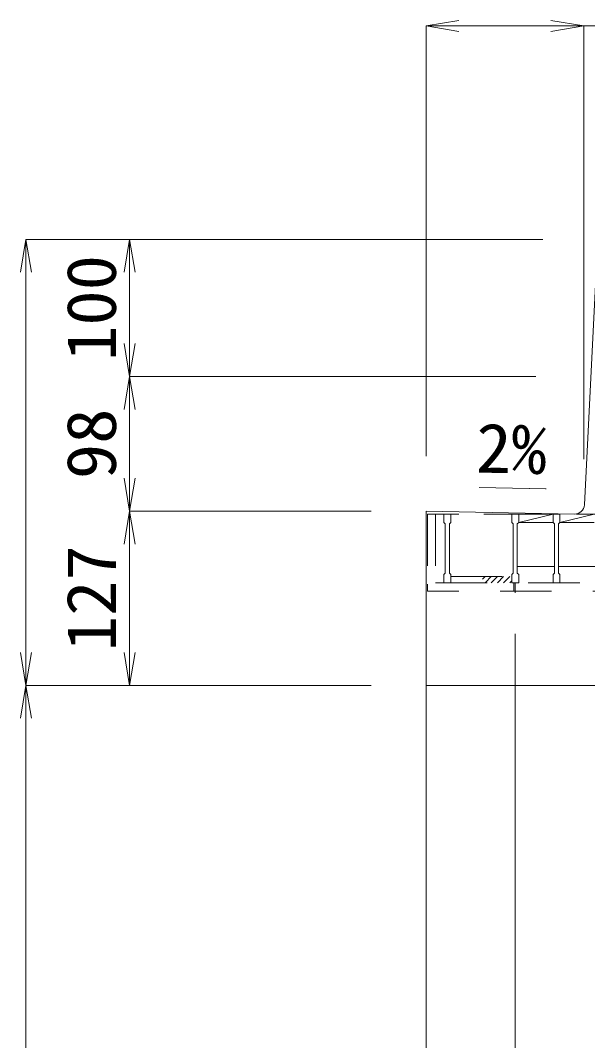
# Model space of a CAD drawing. Units: millimetres at full size. Extents: x -734 to 58102, y 49499 to 87169.
# Drawn here: x 13488 to 13901, y 77316 to 78060 of the extents above; entities that cross this region are included whole.
import ezdxf
from ezdxf.enums import TextEntityAlignment as Align

# ---------------------------------------------------------------- set-up
doc = ezdxf.new("R2010")
doc.units = ezdxf.units.MM
doc.header["$LTSCALE"] = 50
doc.linetypes.add('USER1', pattern=[1.35, 0.75, -0.6])
for name, color, linetype, lineweight in [('寸法線', 7, 'Continuous', 13), ('引出線', 4, 'Continuous', 13), ('本体', 2, 'Continuous', 20), ('ｸﾞﾚｰﾁﾝｸﾞ', 7, 'USER1', 9)]:
    doc.layers.add(name, color=color, linetype=linetype, lineweight=lineweight)
doc.styles.add('ＭＳ 明朝', font='')
doc.styles.get('ＭＳ 明朝').set_extended_font_data('MS Mincho')

# ---------------------------------------------------------------- blocks, each defined once
blk = doc.blocks.new('open_arrow')
at = {"color": 0, "linetype": 'Continuous', "lineweight": -2}
blk.add_lwpolyline([(7.5, 1.25), (0, 0), (7.5, -1.25)], dxfattribs=at)

msp = doc.modelspace()

# ---------------------------------------------------------------- hatches: boundary and pattern name
at = {"layer": 'ｸﾞﾚｰﾁﾝｸﾞ'}
h = msp.add_hatch(dxfattribs=at)
h.set_pattern_fill('USER', color=256, style=0, pattern_type=2)
h.set_pattern_definition([(45, (13285.11, 77332.99), (-2.24506, 2.24506), [37.5, -30])])
h.paths.add_polyline_path([(13846.13, 77649.97), (13828.13, 77649.97), (13801.63, 77649.97), (13801.63, 77654.47), (13813.13, 77654.47), (13828.13, 77654.47), (13846.13, 77654.47)])

# ---------------------------------------------------------------- linework, layer by layer
at = {"layer": '寸法線'}
for p, q in [((13898.61, 78055.83), (13783.63, 78055.83)), ((13783.63, 77742.27), (13783.63, 78055.83)), ((13850.61, 78055.83), (13956.63, 78055.83)), ((13898.61, 77739.97), (13898.61, 78055.83)), ((13898.61, 77739.97), (13898.61, 78055.83)), ((13492.27, 77575.27), (13492.27, 77900.27)), ((13868.63, 77900.27), (13492.27, 77900.27)), ((13567.81, 77800.27), (13567.81, 77900.27)), ((13868.63, 77900.27), (13567.81, 77900.27)), ((13567.81, 77702.27), (13567.81, 77800.27)), ((13863.63, 77800.27), (13567.81, 77800.27)), ((13863.63, 77800.27), (13567.81, 77800.27)), ((13567.81, 77702.27), (13567.81, 77575.27)), ((13743.63, 77702.27), (13567.81, 77702.27)), ((13743.63, 77702.27), (13567.81, 77702.27)), ((13492.27, 77575.27), (13492.27, 77075.27)), ((13743.63, 77575.27), (13492.27, 77575.27)), ((13743.63, 77575.27), (13492.27, 77575.27)), ((13743.63, 77575.27), (13567.81, 77575.27))]:
    msp.add_line(p, q, dxfattribs=at)
at = {"layer": '引出線'}
msp.add_lwpolyline([(13871, 77718.46), (13822.26, 77719.44), (13871.01, 77718.46)], dxfattribs=at)
at = {"layer": '本体'}
for p, q in [((13898.95, 77706.76), (13907.22, 77872.16)), ((13783.63, 77702.27), (13783.63, 77575.27)), ((13783.63, 77702.27), (13891.82, 77700.11)), ((13783.63, 77575.27), (13783.63, 76825.27)), ((14213.63, 77575.27), (13783.63, 77575.27)), ((13848.63, 77145.8), (13848.63, 77575.27))]:
    msp.add_line(p, q, dxfattribs=at)
at = {"layer": '本体', "linetype": 'USER1', "lineweight": 9}
msp.add_line((13848.63, 77575.27), (13848.63, 77650.27), dxfattribs=at)
at = {"layer": '本体'}
msp.add_arc((13891.96, 77707.11), 7, 268.85424, 357.13742, dxfattribs=at)
at = {"layer": 'ｸﾞﾚｰﾁﾝｸﾞ'}
for p, q in [((14212.63, 77699.97), (13784.63, 77699.97)), ((13784.63, 77699.97), (13784.63, 77643.97)), ((13790.63, 77699.97), (13790.63, 77649.97)), ((14200.63, 77699.97), (13796.63, 77699.97)), ((13796.63, 77699.97), (13801.63, 77699.97)), ((13796.63, 77699.97), (13796.63, 77693.97)), ((13796.63, 77699.97), (13801.63, 77699.97)), ((13796.63, 77699.97), (13796.63, 77693.97)), ((13796.63, 77699.97), (13801.63, 77699.97)), ((13796.63, 77699.97), (13796.63, 77693.97)), ((13801.63, 77699.97), (13801.63, 77693.97)), ((13801.63, 77699.97), (13801.63, 77693.97)), ((13801.63, 77699.97), (13801.63, 77693.97)), ((13846.13, 77699.97), (13851.13, 77699.97)), ((13846.13, 77699.97), (13846.13, 77693.97)), ((13846.13, 77699.97), (13851.13, 77699.97)), ((13846.13, 77699.97), (13846.13, 77693.97)), ((13846.13, 77699.97), (13851.13, 77699.97)), ((13846.13, 77699.97), (13846.13, 77693.97)), ((13851.13, 77693.97), (13876.13, 77699.97)), ((13851.13, 77699.97), (13851.13, 77693.97)), ((13851.13, 77699.97), (13851.13, 77693.97)), ((13851.13, 77699.97), (13851.13, 77693.97)), ((13876.13, 77699.97), (13881.13, 77699.97)), ((13876.13, 77699.97), (13876.13, 77693.97)), ((13876.13, 77699.97), (13881.13, 77699.97)), ((13876.13, 77699.97), (13876.13, 77693.97)), ((13876.13, 77699.97), (13881.13, 77699.97)), ((13876.13, 77699.97), (13876.13, 77693.97)), ((13881.13, 77693.97), (13906.13, 77699.97)), ((13881.13, 77699.97), (13881.13, 77693.97)), ((13881.13, 77699.97), (13881.13, 77693.97)), ((13881.13, 77699.97), (13881.13, 77693.97)), ((13796.63, 77693.97), (13797.63, 77692.97)), ((13796.63, 77693.97), (13797.63, 77692.97)), ((13796.63, 77693.97), (13797.63, 77692.97)), ((13797.63, 77692.97), (13797.63, 77656.97)), ((13797.63, 77692.97), (13797.63, 77656.97)), ((13797.63, 77692.97), (13797.63, 77656.97)), ((13801.63, 77693.97), (13800.63, 77692.97)), ((13801.63, 77693.97), (13800.63, 77692.97)), ((13801.63, 77693.97), (13800.63, 77692.97)), ((13800.63, 77692.97), (13800.63, 77656.97)), ((13800.63, 77692.97), (13800.63, 77656.97)), ((13800.63, 77692.97), (13800.63, 77656.97)), ((13846.13, 77693.97), (13847.13, 77692.97)), ((13846.13, 77693.97), (13847.13, 77692.97)), ((13846.13, 77693.97), (13847.13, 77692.97)), ((13847.13, 77692.97), (13847.13, 77656.97)), ((13847.13, 77692.97), (13847.13, 77656.97)), ((13847.13, 77692.97), (13847.13, 77656.97)), ((13851.13, 77693.97), (13850.13, 77692.97)), ((13851.13, 77693.97), (13850.13, 77692.97)), ((13851.13, 77693.97), (13850.13, 77692.97)), ((13850.13, 77692.97), (13850.13, 77656.97)), ((13850.13, 77692.97), (13850.13, 77656.97)), ((13850.13, 77692.97), (13850.13, 77656.97)), ((13851.13, 77693.97), (13876.13, 77693.97)), ((13876.13, 77693.97), (13877.13, 77692.97)), ((13876.13, 77693.97), (13877.13, 77692.97)), ((13876.13, 77693.97), (13877.13, 77692.97)), ((13877.13, 77692.97), (13877.13, 77656.97)), ((13877.13, 77692.97), (13877.13, 77656.97)), ((13877.13, 77692.97), (13877.13, 77656.97)), ((13881.13, 77693.97), (13880.13, 77692.97)), ((13881.13, 77693.97), (13880.13, 77692.97)), ((13881.13, 77693.97), (13880.13, 77692.97)), ((13880.13, 77692.97), (13880.13, 77656.97)), ((13880.13, 77692.97), (13880.13, 77656.97)), ((13880.13, 77692.97), (13880.13, 77656.97)), ((13881.13, 77693.97), (13906.13, 77693.97)), ((13850.13, 77661.97), (13877.13, 77661.97)), ((13880.13, 77661.97), (13907.13, 77661.97)), ((13796.63, 77655.97), (13797.63, 77656.97)), ((13796.63, 77655.97), (13797.63, 77656.97)), ((13796.63, 77655.97), (13797.63, 77656.97)), ((13796.63, 77649.97), (13796.63, 77655.97)), ((13796.63, 77649.97), (13796.63, 77655.97)), ((13796.63, 77649.97), (13796.63, 77655.97)), ((13801.63, 77655.97), (13800.63, 77656.97)), ((13801.63, 77655.97), (13800.63, 77656.97)), ((13801.63, 77655.97), (13800.63, 77656.97)), ((13801.63, 77649.97), (13801.63, 77655.97)), ((13801.63, 77649.97), (13801.63, 77655.97)), ((13801.63, 77649.97), (13801.63, 77655.97)), ((13801.63, 77654.47), (13846.13, 77654.47)), ((13846.13, 77655.97), (13847.13, 77656.97)), ((13846.13, 77655.97), (13847.13, 77656.97)), ((13846.13, 77655.97), (13847.13, 77656.97)), ((13846.13, 77649.97), (13846.13, 77655.97)), ((13846.13, 77649.97), (13846.13, 77655.97)), ((13846.13, 77649.97), (13846.13, 77655.97)), ((13851.13, 77655.97), (13850.13, 77656.97)), ((13851.13, 77655.97), (13850.13, 77656.97)), ((13851.13, 77655.97), (13850.13, 77656.97)), ((13851.13, 77649.97), (13851.13, 77655.97)), ((13851.13, 77649.97), (13851.13, 77655.97)), ((13851.13, 77649.97), (13851.13, 77655.97)), ((13876.13, 77655.97), (13877.13, 77656.97)), ((13876.13, 77655.97), (13877.13, 77656.97)), ((13876.13, 77655.97), (13877.13, 77656.97)), ((13876.13, 77649.97), (13876.13, 77655.97)), ((13876.13, 77649.97), (13876.13, 77655.97)), ((13876.13, 77649.97), (13876.13, 77655.97)), ((13881.13, 77655.97), (13880.13, 77656.97)), ((13881.13, 77655.97), (13880.13, 77656.97)), ((13881.13, 77655.97), (13880.13, 77656.97)), ((13881.13, 77649.97), (13881.13, 77655.97)), ((13881.13, 77649.97), (13881.13, 77655.97)), ((13881.13, 77649.97), (13881.13, 77655.97)), ((13784.63, 77643.97), (13784.63, 77648.97)), ((13790.63, 77649.97), (14206.63, 77649.97)), ((13796.63, 77649.97), (13801.63, 77649.97)), ((13796.63, 77649.97), (13801.63, 77649.97)), ((13796.63, 77649.97), (13801.63, 77649.97)), ((13846.13, 77649.97), (13851.13, 77649.97)), ((13846.13, 77649.97), (13851.13, 77649.97)), ((13846.13, 77649.97), (13851.13, 77649.97)), ((13847.63, 77649.97), (13847.63, 77643.97)), ((13876.13, 77649.97), (13881.13, 77649.97)), ((13876.13, 77649.97), (13881.13, 77649.97)), ((13876.13, 77649.97), (13881.13, 77649.97)), ((14212.63, 77643.97), (13784.63, 77643.97)), ((13784.63, 77643.97), (13794.63, 77643.97))]:
    msp.add_line(p, q, dxfattribs=at)

# ---------------------------------------------------------------- block references
at = {"layer": '寸法線', "xscale": 3.2, "yscale": 3.2}
msp.add_blockref('open_arrow', (13783.63, 78055.83), dxfattribs=at)
for p, rotation in [((13898.61, 78055.83), 180), ((13898.61, 78055.83), 180), ((13492.27, 77900.27), 270), ((13567.81, 77900.27), 270), ((13567.81, 77800.27), 90), ((13567.81, 77800.27), 270), ((13567.81, 77702.27), 90), ((13567.81, 77702.27), 270), ((13492.27, 77575.27), 90), ((13567.81, 77575.27), 90), ((13492.27, 77575.27), 270)]:
    msp.add_blockref('open_arrow', p, dxfattribs=dict(at, rotation=rotation))
at = {"layer": '引出線', "xscale": 0.0533, "yscale": 0.0533, "rotation": 178.9}
msp.add_blockref('open_arrow', (13871, 77718.46), dxfattribs=at)

# ---------------------------------------------------------------- texts
at = {"layer": '寸法線', "style": 'ＭＳ 明朝', "width": 1.05}
for s, p in [('100', (13539.81, 77850.27)), ('98', (13539.81, 77751.27)), ('127', (13539.81, 77638.77))]:
    msp.add_text(s, height=36.03, rotation=90, dxfattribs=at).set_placement(p, align=Align.MIDDLE_CENTER)
at = {"layer": '引出線', "style": 'ＭＳ 明朝', "width": 1.05}
msp.add_text('2%', height=36.03, rotation=358.854, dxfattribs=at).set_placement((13871.95, 77765.36), align=Align.TOP_RIGHT)

doc.saveas('drawing.dxf')
